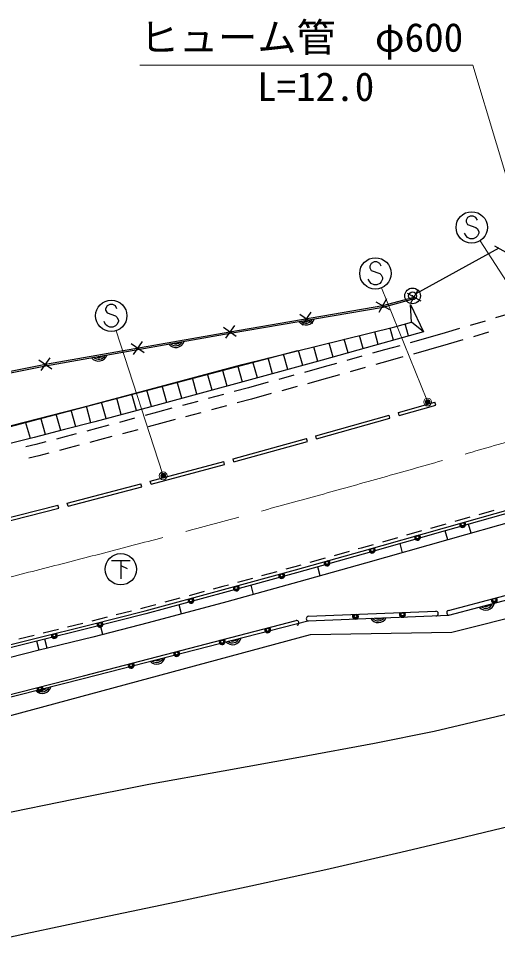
# Model space of a CAD drawing. Units: millimetres, scale not verified. Extents: x 40000 to 680000, y 20000 to 380000.
# Drawn here: x 466354 to 496906, y 259190 to 318495 of the extents above; entities that cross this region are included whole.
import ezdxf
from ezdxf.enums import TextEntityAlignment as Align

# ---------------------------------------------------------------- set-up
doc = ezdxf.new("R2010")
doc.units = ezdxf.units.MM
doc.header["$LTSCALE"] = 1000
doc.header["$PDMODE"] = 32
doc.header["$PDSIZE"] = 500
doc.linetypes.add('CHAIN', pattern=[18.5, 12, -1.5, 3.5, -1.5])
for name, color, linetype, lineweight in [('M-BGD', 7, 'Continuous', 25), ('M-BGD-EXST', 7, 'Continuous', 25), ('M-BMK', 2, 'CHAIN', 13), ('M-STR-HTXT', 7, 'Continuous', 13), ('M-STR-STRC', 7, 'Continuous', 25)]:
    doc.layers.add(name, color=color, linetype=linetype, lineweight=lineweight)
doc.styles.add('ＭＳ ゴシック', font='')
doc.styles.get('ＭＳ ゴシック').set_extended_font_data('MS Gothic')

msp = doc.modelspace()

# ---------------------------------------------------------------- linework, layer by layer
at = {"layer": 'M-BGD'}
for p, q in [((497002, 303847), (491699, 300930)), ((496715, 303994), (497594, 303517)), ((491153, 300980), (492021, 300484)), ((491835, 301166), (491339, 300298)), ((489155, 300435), (490024, 299939)), ((489837, 300621), (489341, 299753)), ((491418, 299132), (491351, 300254)), ((491351, 300254), (492195, 298526)), ((484305, 299643), (485121, 299065)), ((485002, 299762), (484424, 298946)), ((497749, 299685), (496789, 299403)), ((480126, 298929), (479548, 298113)), ((491232, 298256), (491019, 299016)), ((492195, 298526), (491418, 299132)), ((496118, 299205), (495158, 298923)), ((479429, 298810), (480245, 298232)), ((489306, 297716), (489082, 298517)), ((490269, 297986), (490053, 298756)), ((493563, 298453), (492313, 298092)), ((494487, 298725), (493563, 298453)), ((496330, 298486), (495371, 298204)), ((473540, 297773), (474359, 297199)), ((474236, 297895), (473662, 297077)), ((486419, 296902), (486166, 297803)), ((487381, 297174), (487138, 298041)), ((488344, 297445), (488110, 298279)), ((492313, 298092), (491350, 297822)), ((493773, 297733), (492519, 297371)), ((494699, 298006), (493773, 297733)), ((484149, 297308), (461685, 291361)), ((484491, 296369), (484223, 297327)), ((485456, 296633), (485194, 297565)), ((489712, 297363), (488939, 297145)), ((490676, 297633), (489712, 297363)), ((492519, 297371), (491554, 297100)), ((467652, 296737), (468471, 296164)), ((468349, 296860), (467775, 296041)), ((481598, 295577), (481307, 296612)), ((482562, 295841), (482279, 296850)), ((483527, 296105), (483251, 297088)), ((488265, 296955), (487303, 296684)), ((489915, 296641), (489141, 296423)), ((490880, 296911), (489915, 296641)), ((479667, 295054), (479372, 296107)), ((480633, 295314), (480337, 296367)), ((485856, 296276), (484596, 295931)), ((486629, 296494), (485856, 296276)), ((488467, 296233), (487504, 295962)), ((477736, 294535), (477441, 295585)), ((478701, 294795), (478406, 295846)), ((483921, 295747), (482956, 295483)), ((486056, 295554), (484794, 295208)), ((486831, 295772), (486056, 295554)), ((474838, 293755), (474544, 294803)), ((475804, 294015), (475510, 295064)), ((476770, 294275), (476475, 295325)), ((481021, 294953), (480099, 294705)), ((482281, 295298), (481021, 294953)), ((484119, 295023), (483155, 294759)), ((472906, 293238), (472614, 294282)), ((473872, 293496), (473579, 294543)), ((479423, 294523), (478458, 294263)), ((481218, 294229), (480295, 293981)), ((482480, 294575), (481218, 294229)), ((470974, 292721), (470681, 293765)), ((471940, 292979), (471648, 294021)), ((476140, 293639), (475218, 293391)), ((477782, 294081), (476816, 293821)), ((479619, 293799), (478653, 293539)), ((490591, 293366), (492920, 294035)), ((490646, 293174), (492975, 293843)), ((492975, 293843), (492920, 294035)), ((468072, 291960), (467773, 293027)), ((469040, 292213), (468742, 293273)), ((470007, 292467), (469712, 293519)), ((473759, 293000), (472793, 292742)), ((475218, 293391), (474436, 293181)), ((477977, 293357), (477011, 293097)), ((485310, 291878), (489997, 293198)), ((485364, 291685), (490051, 293005)), ((490051, 293005), (489997, 293198)), ((490646, 293174), (490591, 293366)), ((467104, 291709), (466803, 292781)), ((472117, 292560), (471335, 292351)), ((475412, 292666), (474629, 292457)), ((476335, 292915), (475412, 292666)), ((469399, 291841), (468770, 291677)), ((470028, 292007), (469399, 291841)), ((471335, 292351), (470705, 292185)), ((472311, 291836), (471527, 291626)), ((473953, 292276), (472987, 292017)), ((485364, 291685), (485310, 291878)), ((467463, 291335), (466825, 291176)), ((468092, 291500), (467463, 291335)), ((470220, 291282), (469589, 291116)), ((471527, 291626), (470897, 291460)), ((480035, 290413), (484728, 291715)), ((480089, 290221), (484781, 291522)), ((484781, 291522), (484728, 291715)), ((467649, 290609), (467009, 290449)), ((468280, 290774), (467649, 290609)), ((469589, 291116), (468958, 290951)), ((474758, 288987), (479449, 290253)), ((474810, 288794), (479501, 290060)), ((479501, 290060), (479449, 290253)), ((480089, 290221), (480035, 290413)), ((469456, 287598), (474162, 288829)), ((474212, 288636), (474162, 288829)), ((474810, 288794), (474758, 288987)), ((469507, 287405), (474212, 288636)), ((464147, 286264), (468864, 287453)), ((464196, 286070), (468912, 287259)), ((468912, 287259), (468864, 287453)), ((469507, 287405), (469456, 287598)), ((496683, 287124), (495721, 286851)), ((495144, 286687), (494182, 286414)), ((493472, 286213), (492643, 285977)), ((493605, 286250), (493472, 286213)), ((495223, 285670), (495060, 286248)), ((490526, 285376), (489564, 285103)), ((492065, 285813), (491104, 285540)), ((493745, 285251), (493581, 285828)), ((488221, 284721), (488025, 284666)), ((488987, 284939), (488221, 284721)), ((490860, 284431), (490696, 285008)), ((485907, 284072), (484944, 283801)), ((487447, 284504), (486485, 284234)), ((483972, 283529), (483403, 283372)), ((484367, 283639), (483972, 283529)), ((485605, 282948), (485442, 283526)), ((482824, 283214), (481860, 282949)), ((479738, 282367), (479384, 282270)), ((481281, 282790), (480317, 282526)), ((481346, 281771), (481187, 282350)), ((478194, 281948), (477229, 281687)), ((479384, 282270), (478773, 282105)), ((475105, 281113), (474375, 280916)), ((476649, 281531), (475684, 281270)), ((473557, 280707), (472588, 280460)), ((474375, 280916), (474139, 280856)), ((476751, 280522), (476594, 281101)), ((470456, 279920), (469484, 279682)), ((472007, 280312), (471038, 280064)), ((468902, 279539), (467930, 279301)), ((471722, 279207), (471574, 279788)), ((467348, 279158), (466378, 278914)), ((467672, 278208), (467525, 278790)), ((468176, 278332), (468033, 278914))]:
    msp.add_line(p, q, dxfattribs=at)
for points in [[(459380, 294719), (468062, 296451), (479837, 298521), (489589, 300187), (491587, 300732)], [(459400, 294621), (468080, 296352), (479854, 298423), (489611, 300089), (491613, 300636)], [(459966, 291204), (460262, 292291), (461705, 291489), (470936, 293829), (480616, 296443), (490371, 298828), (491418, 299132)], [(492195, 298526), (489590, 297796), (485735, 296710), (480903, 295387), (475101, 293825), (471219, 292786), (469285, 292277), (467352, 291771), (465397, 291283), (461520, 290301)], [(563077, 290023), (560344, 288323), (558744, 287383), (556992, 286415), (555217, 285492), (553328, 284568), (551325, 283648), (549209, 282733), (544639, 280933), (540083, 279326), (535415, 277836), (530720, 276434), (526014, 275062), (521378, 273708), (516678, 272311), (511981, 270916), (507278, 269550), (502561, 268236), (497847, 267013), (493087, 265852), (490739, 265299)], [(503106, 288570), (497944, 287066), (493582, 285828), (488330, 284336), (484079, 283143), (479489, 281884), (474477, 280529), (470944, 279627), (467527, 278790), (462761, 277593), (457942, 276406), (451946, 274969), (448295, 274102), (442737, 272846), (438616, 271921), (433959, 270908), (428940, 269824), (424185, 268825), (418151, 267619)], [(312239, 249550), (312281, 249269), (314054, 249471), (314399, 246674), (327856, 248373), (334311, 249213), (354134, 251718), (364018, 252972), (377983, 254796), (382870, 255536), (386831, 256189), (392338, 257210), (397572, 258217), (402564, 259220), (407908, 260367), (412012, 261415), (418381, 263056), (431362, 266427), (450844, 271421), (470481, 276405), (484810, 280092), (493815, 280440), (513155, 285549), (522713, 288073)], [(503309, 287900), (498110, 286489), (493745, 285251), (488493, 283759), (484239, 282565), (479647, 281305), (474629, 279949), (471089, 279045), (467672, 278208), (462906, 277011), (458084, 275823), (452085, 274385), (448431, 273518), (442868, 272261), (438745, 271335), (434086, 270321), (429065, 269237), (424305, 268237), (418268, 267031)], [(313446, 249303), (313421, 245360), (324516, 246816), (340147, 248844), (354334, 250696), (372693, 252986), (381763, 254304), (392547, 256176), (401258, 257724), (408138, 259266), (422401, 262980), (431597, 265453), (442139, 268122), (450095, 270081), (452583, 270654), (460628, 272651), (484976, 279222), (493988, 279365), (503920, 281854), (523247, 286771)], [(497630, 274152), (492868, 273032), (489055, 272252)], [(489055, 272252), (484233, 271357), (479400, 270500), (474670, 269635), (469859, 268697), (465059, 267708), (460271, 266668), (455496, 265575), (450755, 264453), (445997, 263284), (441252, 262064), (436517, 260794), (431826, 259476)], [(490739, 265299), (485960, 264211), (481174, 263158), (476413, 262139), (471616, 261132), (466822, 260119), (462034, 259079), (457257, 257992), (452520, 256853), (447766, 255663), (443015, 254462), (438258, 253287), (433551, 252189)]]:
    msp.add_lwpolyline(points, dxfattribs=at)
msp.add_circle((491493, 300810), 500, dxfattribs=at)
for centre, radius, start, end in [((484688, 299519), 567, 217.76351, 341.61854), ((484688, 299519), 453, 225.7229, 333.65915), ((484688, 299519), 340, 241.34828, 318.03377), ((476383, 298083), 567, 218.04738, 341.9024), ((476383, 298083), 453, 226.00677, 333.94301), ((476383, 298083), 340, 241.63214, 318.31764), ((471459, 297217), 567, 218.04738, 341.9024), ((471459, 297217), 453, 226.00677, 333.94301), ((471459, 297217), 340, 241.63214, 318.31764), ((496166, 281337), 567, 222.86968, 346.72471), ((496166, 281337), 453, 230.82907, 338.76531), ((496166, 281337), 340, 246.45444, 323.13994), ((489302, 280533), 567, 210.28632, 334.14134), ((489302, 280533), 453, 218.24571, 326.18195), ((489302, 280533), 340, 233.87108, 310.55658), ((480000, 279130), 567, 222.50297, 346.358), ((480000, 279130), 453, 230.46236, 338.39861), ((480000, 279130), 340, 246.08774, 322.77323), ((475158, 277884), 567, 222.50297, 346.358), ((475158, 277884), 453, 230.46236, 338.39861), ((475158, 277884), 340, 246.08774, 322.77323), ((467866, 276016), 567, 222.31443, 346.16945), ((467866, 276016), 453, 230.27382, 338.21006), ((467866, 276016), 340, 245.89919, 322.58469)]:
    msp.add_arc(centre, radius, start, end, dxfattribs=at)
msp.add_point((491493, 300810), dxfattribs=at)
at = {"layer": 'M-BGD-EXST'}
for p, q in [((472275, 283922), (473475, 283922)), ((472875, 283922), (472875, 282772)), ((472875, 283622), (473275, 283422))]:
    msp.add_line(p, q, dxfattribs=at)
msp.add_circle((472875, 283372), 1000, dxfattribs=at)
at = {"layer": 'M-BMK'}
msp.add_arc((232510, 1203783), 950000, 272.94257, 288.15433, dxfattribs=at)
at = {"layer": 'M-STR-HTXT'}
for p, q in [((500772, 296608), (495811, 304329)), ((492403, 294175), (489501, 301316)), ((475534, 289477), (472581, 298578)), ((489590, 297796), (485005, 296510))]:
    msp.add_line(p, q, dxfattribs=at)
msp.add_lwpolyline([(498363, 305479), (495337, 315532), (474087, 315532)], dxfattribs=at)
for centre, radius in [((492459, 294036), 150), ((492459, 294036), 120), ((492459, 294036), 90), ((492459, 294036), 60), ((492459, 294036), 30), ((492459, 294036), 20), ((475580, 289334), 150), ((475580, 289334), 120), ((475580, 289334), 90), ((475580, 289334), 60), ((475580, 289334), 30), ((475580, 289334), 20)]:
    msp.add_circle(centre, radius, dxfattribs=at)
for p in [(492459, 294036), (475580, 289334)]:
    msp.add_point(p, dxfattribs=at)
at = {"layer": 'M-STR-STRC'}
for p, q in [((494994, 305812), (494903, 305630)), ((494903, 305630), (494903, 305539)), ((494903, 305539), (494994, 305357)), ((495176, 305903), (494994, 305812)), ((495358, 305903), (495176, 305903)), ((495540, 305812), (495358, 305903)), ((495631, 305630), (495540, 305812)), ((494994, 305357), (495540, 305175)), ((495540, 305175), (495631, 305084)), ((495631, 305084), (495722, 304903)), ((495722, 304903), (495722, 304812)), ((494903, 304630), (494813, 304812)), ((494994, 304539), (494903, 304630)), ((495176, 304448), (494994, 304539)), ((495358, 304448), (495176, 304448)), ((495540, 304539), (495358, 304448)), ((495631, 304630), (495540, 304539)), ((495722, 304812), (495631, 304630)), ((488850, 302881), (488760, 302699)), ((488760, 302699), (488760, 302608)), ((488760, 302608), (488850, 302426)), ((489032, 302972), (488850, 302881)), ((489214, 302972), (489032, 302972)), ((489396, 302881), (489214, 302972)), ((489487, 302699), (489396, 302881)), ((488760, 301699), (488669, 301881)), ((488850, 302426), (489396, 302244)), ((489396, 302244), (489487, 302153)), ((489487, 302153), (489578, 301972)), ((489578, 301881), (489487, 301699)), ((489578, 301972), (489578, 301881)), ((488850, 301608), (488760, 301699)), ((489032, 301517), (488850, 301608)), ((489214, 301517), (489032, 301517)), ((489396, 301608), (489214, 301517)), ((489487, 301699), (489396, 301608)), ((471997, 300175), (471906, 299993)), ((472179, 300266), (471997, 300175)), ((472361, 300266), (472179, 300266)), ((472542, 300175), (472361, 300266)), ((472633, 299993), (472542, 300175)), ((471906, 299993), (471906, 299902)), ((471906, 299902), (471997, 299721)), ((471997, 299721), (472542, 299539)), ((472542, 299539), (472633, 299448)), ((471906, 298993), (471815, 299175)), ((471997, 298902), (471906, 298993)), ((472179, 298811), (471997, 298902)), ((472542, 298902), (472361, 298811)), ((472633, 298993), (472542, 298902)), ((472633, 299448), (472724, 299266)), ((472724, 299175), (472633, 298993)), ((472724, 299266), (472724, 299175)), ((472361, 298811), (472179, 298811)), ((484849, 280372), (492975, 280698))]:
    msp.add_line(p, q, dxfattribs=at)
for points in [[(433917, 271103), (438572, 272117), (442693, 273042), (448250, 274297), (451900, 275163), (457895, 276601), (462713, 277787), (467479, 278984), (470895, 279821), (474426, 280722), (479436, 282077), (484025, 283336), (488275, 284529), (493527, 286021), (497888, 287258), (503051, 288762), (508427, 290372), (512578, 291632), (515122, 292413), (521962, 294561), (524635, 295415), (527575, 296375), (531324, 297586), (557749, 306271)], [(493780, 280748), (513063, 285848), (522627, 288310), (526423, 289474), (535875, 292451), (542234, 294458), (545420, 295549), (549099, 296943), (552472, 298314), (556516, 300186), (559292, 301564)], [(314692, 249522), (316031, 249155), (318435, 248615), (320936, 248258), (324337, 248178), (327800, 248571), (334288, 249465), (354159, 251961), (363999, 253230), (378182, 254987), (382922, 255692), (386849, 256375), (392583, 257424), (402587, 259348), (407968, 260586), (412419, 261676), (418280, 263205), (431804, 266713), (451139, 271633), (470505, 276574), (484056, 280099)]]:
    msp.add_lwpolyline(points, dxfattribs=at)
for centre, radius in [((495267, 305175), 1000), ((489123, 302244), 1000), ((472270, 299539), 1000), ((494691, 286234), 100), ((491805, 285414), 100), ((488919, 284595), 100), ((486031, 283782), 100), ((483140, 282976), 100), ((480247, 282183), 100), ((477352, 281397), 112), ((477352, 281397), 100), ((496709, 281406), 112), ((496709, 281406), 100), ((490848, 280500), 112), ((490848, 280500), 100), ((471546, 279871), 100), ((487851, 280380), 112), ((487851, 280380), 100), ((482246, 279512), 100), ((468633, 279151), 100), ((479343, 278757), 100), ((476440, 278001), 100), ((473536, 277246), 100), ((467726, 275749), 100)]:
    msp.add_circle(centre, radius, dxfattribs=at)
for centre, radius, start, end in [((494691, 286234), 188, 158.97147, 52.71126), ((494691, 286234), 150, 147.25099, 64.43174), ((494691, 286234), 112, 105.84141, 105.84132), ((491805, 285414), 188, 158.98647, 52.72627), ((491805, 285414), 150, 147.26599, 64.44675), ((491805, 285414), 112, 105.8564, 105.85635), ((488919, 284595), 188, 158.98647, 52.72627), ((488919, 284595), 150, 147.26599, 64.44675), ((488919, 284595), 112, 105.8564, 105.85635), ((486031, 283782), 188, 158.81073, 52.55053), ((486031, 283782), 150, 147.09025, 64.27101), ((486031, 283782), 112, 105.68064, 105.68063), ((483140, 282976), 188, 158.47217, 52.21197), ((483140, 282976), 150, 146.75169, 63.93245), ((483140, 282976), 112, 105.3421, 105.34204), ((480247, 282183), 188, 158.47217, 52.21197), ((480247, 282183), 150, 146.75169, 63.93245), ((480247, 282183), 112, 105.3421, 105.34204), ((477352, 281397), 188, 158.25628, 51.99607), ((477352, 281397), 150, 146.5358, 63.71655), ((496709, 281406), 188, 157.94579, 51.68558), ((496709, 281406), 150, 146.22531, 63.40606), ((490848, 280500), 188, 145.42298, 39.16277), ((490848, 280500), 150, 133.7025, 50.88325), ((492981, 280548), 150, 272.29287, 92.29287), ((493819, 280603), 150, 104.81568, 284.81568), ((471546, 279871), 188, 157.44504, 51.18484), ((471546, 279871), 150, 145.72456, 62.90532), ((471546, 279871), 112, 104.31497, 104.3149), ((484094, 279954), 150, 284.58235, 104.58235), ((484855, 280223), 150, 92.29287, 272.29287), ((487851, 280380), 188, 145.42298, 39.16277), ((487851, 280380), 150, 133.7025, 50.88325), ((482246, 279512), 188, 157.71246, 51.45225), ((482246, 279512), 150, 145.99198, 63.17273), ((482246, 279512), 112, 104.58239, 104.58232), ((468633, 279151), 188, 156.89618, 50.63598), ((468633, 279151), 150, 145.1757, 62.35646), ((468633, 279151), 112, 103.7661, 103.76605), ((479343, 278757), 188, 157.71246, 51.45225), ((479343, 278757), 150, 145.99198, 63.17273), ((479343, 278757), 112, 104.58239, 104.58232), ((476440, 278001), 188, 157.71246, 51.45225), ((476440, 278001), 150, 145.99198, 63.17273), ((476440, 278001), 112, 104.58239, 104.58232), ((473536, 277246), 188, 157.71246, 51.45225), ((473536, 277246), 150, 145.99198, 63.17273), ((473536, 277246), 112, 104.58239, 104.58232), ((467726, 275749), 188, 157.44155, 51.18134), ((467726, 275749), 150, 145.72107, 62.90182), ((467726, 275749), 112, 104.31147, 104.31142)]:
    msp.add_arc(centre, radius, start, end, dxfattribs=at)

# ---------------------------------------------------------------- texts
at = {"layer": 'M-STR-HTXT', "style": 'ＭＳ ゴシック'}
for s, p in [('ヒューム管\u3000φ600', (474087, 315832)), ('L=12.0', (481568, 312686))]:
    msp.add_text(s, height=1833, dxfattribs=at).set_placement(p, align=Align.BOTTOM_LEFT)

doc.saveas('drawing.dxf')
